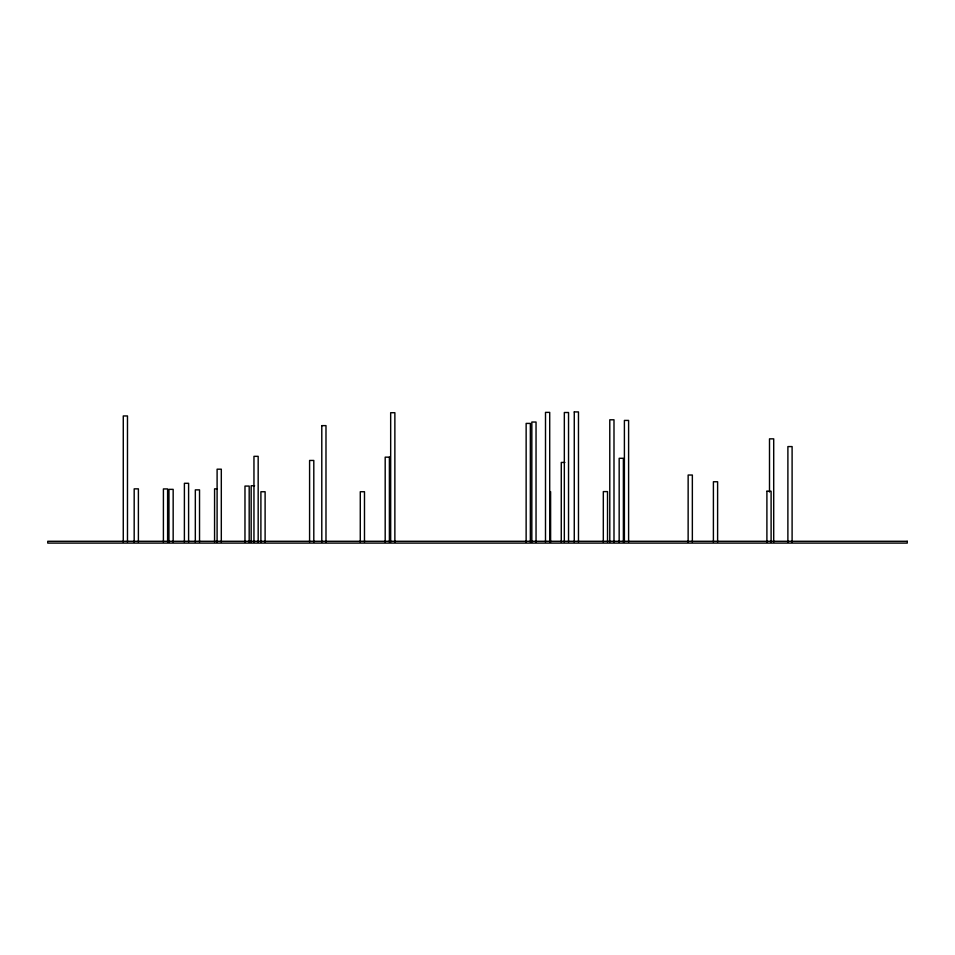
<?xml version="1.0" encoding="UTF-8"?>
<svg xmlns="http://www.w3.org/2000/svg" width="955" height="955" viewBox="0 0 955 955"><rect width="100%" height="100%" fill="white"/><g stroke="black" fill="none" stroke-linecap="round" stroke-linejoin="round"><path stroke-width="1.43" d="M574.277 411.915L578.467 411.915L578.479 542.177M321.787 425.632L325.989 425.632L325.989 542.177M389.389 457.159L385.187 457.159L385.187 542.177M564.859 462.447L561.277 462.447L561.265 542.177M254.591 485.749L251.165 485.749L251.165 542.177M217.251 488.853L214.577 488.853L214.565 542.177M766.913 491.228L771.103 491.228L771.115 542.177M549.662 491.694L550.605 491.694L550.617 542.177M792.101 542.177L792.101 446.582L787.899 446.582L787.887 542.177M773.705 542.177L773.705 438.846L769.503 438.846L769.503 491.992M766.901 491.228L766.901 542.177M717.611 542.177L717.611 481.75L713.409 481.75L713.397 542.177M692.351 542.177L692.351 475.029L688.149 475.029L688.137 542.177M628.605 542.177L628.605 420.427L624.403 420.427L624.391 542.177M623.376 542.177L623.376 458.293L619.174 458.293L619.162 542.177M613.993 542.177L613.993 419.794L609.791 419.794L609.779 542.177M607.523 542.177L607.523 491.598L603.321 491.598L603.309 542.177M574.265 411.915L574.265 542.177M568.535 542.177L568.535 412.512L564.333 412.512L564.333 542.177M549.71 542.177L549.71 412.381L545.508 412.381L545.496 542.177M536.042 542.177L536.042 422.038L531.84 422.038L531.828 542.177M530.347 542.177L530.347 423.411L526.145 423.411L526.133 542.177M394.869 542.177L394.869 412.715L390.667 412.715L390.667 542.177M389.389 457.159L389.389 542.177M364.488 542.177L364.488 491.73L360.286 491.73L360.274 542.177M321.787 425.632L321.787 542.177M313.801 542.177L313.801 460.453L309.599 460.453L309.587 542.177M265.108 542.177L265.108 491.741L260.906 491.741L260.894 542.177M258.172 542.177L258.172 456.335L253.958 456.335L253.958 542.177M249.183 542.177L249.183 486.071L244.981 486.071L244.969 542.177M221.309 542.177L221.309 469.192L217.107 469.192L217.095 542.177M199.535 542.177L199.535 489.867L195.333 489.867L195.321 542.177M188.601 542.177L188.601 483.302L184.399 483.302L184.387 542.177M173.165 542.177L173.165 489.354L168.963 489.354L168.951 542.177M167.614 542.177L167.614 488.924L163.412 488.924L163.4 542.177M138.391 542.177L138.391 488.853L134.189 488.853L134.178 542.177M127.481 542.177L127.481 415.95L123.279 415.95L123.267 542.177M907.25 541.282L47.75 541.282L47.75 543.085L907.25 543.085L907.25 541.282"/></g></svg>
